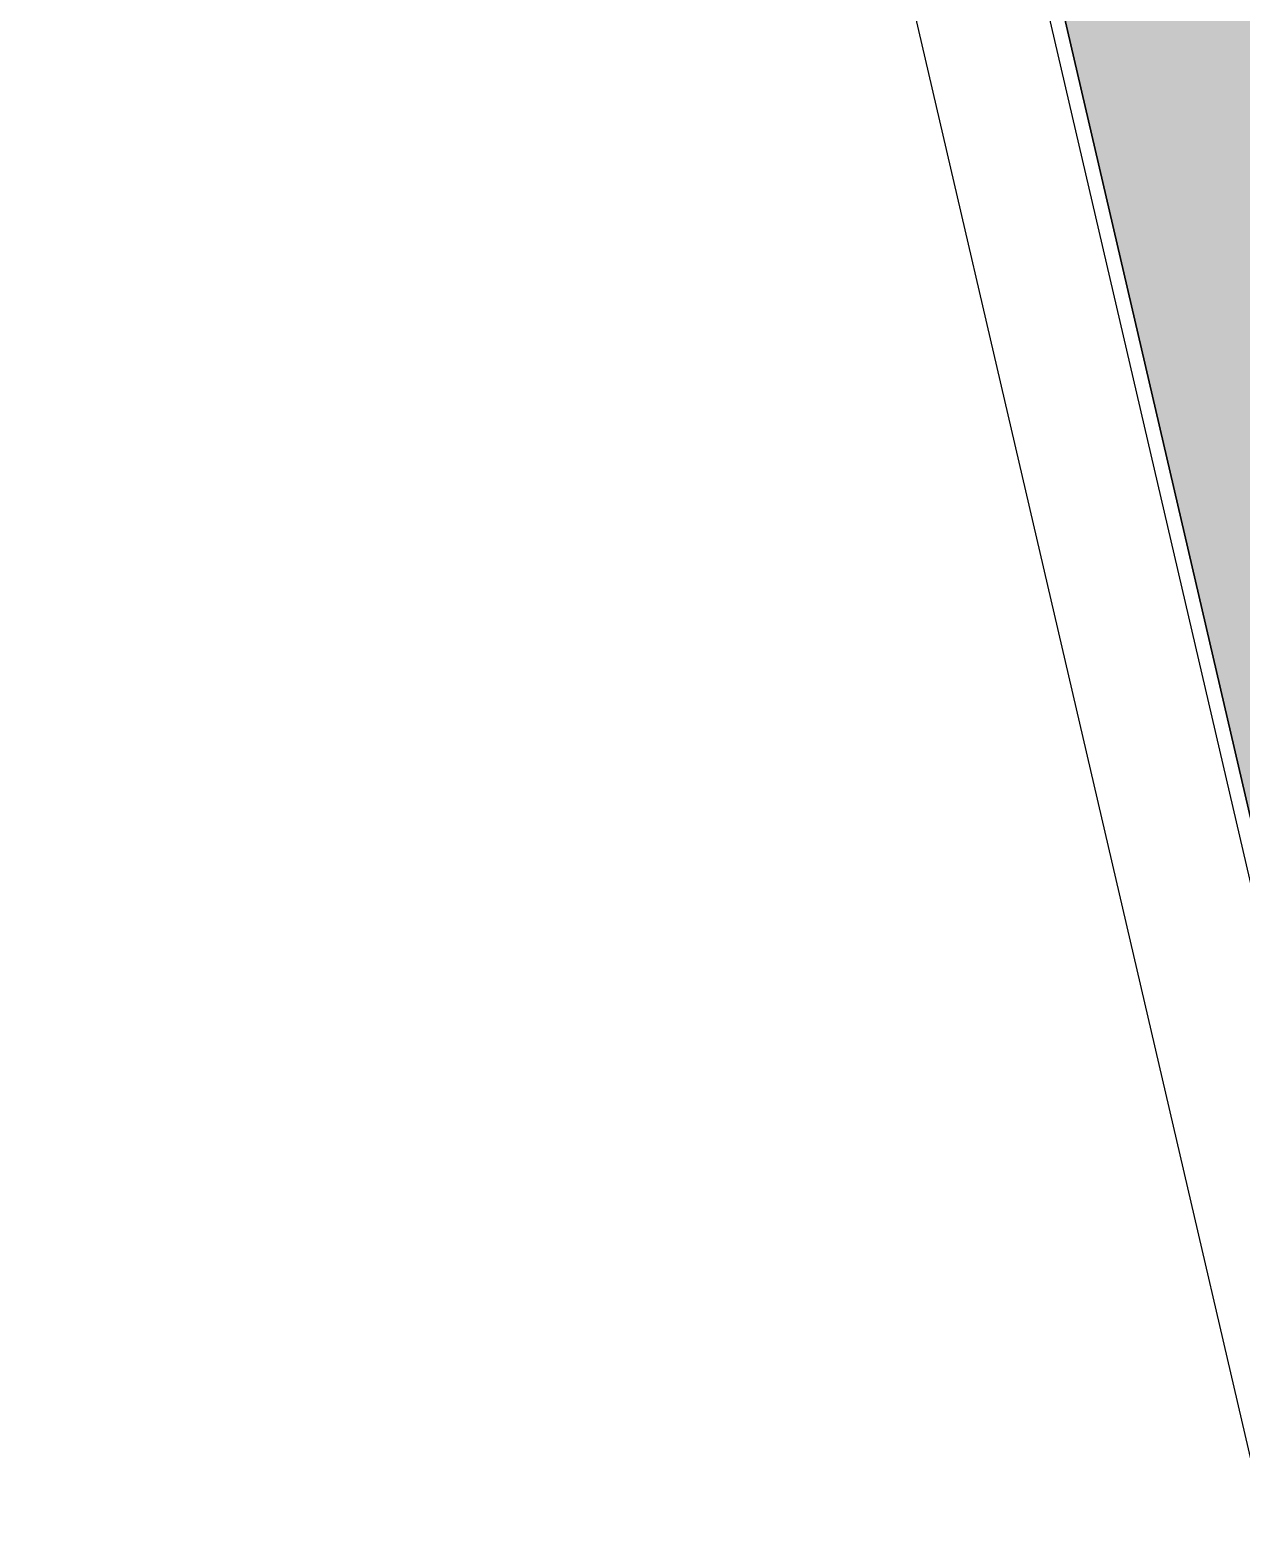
# Model space of a CAD drawing. Header units: inches. Extents: x 69199117 to 69200699, y 27664316 to 27667609.
# Drawn here: x 69199119 to 69199609, y 27665325 to 27665930 of the extents above; entities that cross this region are included whole.
import ezdxf

# ---------------------------------------------------------------- set-up
doc = ezdxf.new("R2010")
doc.units = ezdxf.units.IN
doc.header["$LTSCALE"] = 10
doc.header["$MEASUREMENT"] = 0
for name, color, linetype in [('A-FLOR', 3, 'CONTINUOUS'), ('A-WALL', 5, 'CONTINUOUS'), ('Rooms-Category-Color', 7, 'CONTINUOUS'), ('Rooms-College-Color', 7, 'CONTINUOUS'), ('Rooms-Department-Color', 7, 'CONTINUOUS'), ('Rooms-Division-Color', 7, 'CONTINUOUS')]:
    doc.layers.add(name, color=color, linetype=linetype)

msp = doc.modelspace()

# ---------------------------------------------------------------- hatches: boundary and pattern name
at = {"layer": 'Rooms-Category-Color', "true_color": 0xe3c5e1}
msp.add_hatch(color=254, dxfattribs=at).paths.add_polyline_path([(69199518.56, 27666015.66), (69199741.14, 27666067.34), (69199910.99, 27665335.8), (69199688.41, 27665284.12)])
at = {"layer": 'Rooms-College-Color', "true_color": 0xadadad}
msp.add_hatch(color=253, dxfattribs=at).paths.add_polyline_path([(69199518.56, 27666015.66), (69199741.14, 27666067.34), (69199910.99, 27665335.8), (69199688.41, 27665284.12)])
at = {"layer": 'Rooms-Department-Color', "true_color": 0x80bc67}
msp.add_hatch(color=83, dxfattribs=at).paths.add_polyline_path([(69199518.56, 27666015.66), (69199741.14, 27666067.34), (69199910.99, 27665335.8), (69199688.41, 27665284.12)])
at = {"layer": 'Rooms-Division-Color', "true_color": 0x80bc67}
msp.add_hatch(color=83, dxfattribs=at).paths.add_polyline_path([(69199518.56, 27666015.66), (69199741.14, 27666067.34), (69199910.99, 27665335.8), (69199688.41, 27665284.12)])

# ---------------------------------------------------------------- linework, layer by layer
at = {"layer": 'A-FLOR'}
msp.add_line((69199853.07, 27664316.28), (69199118.93, 27667478.17), dxfattribs=at)
at = {"layer": 'A-WALL'}
for p, q in [((69199170.07, 27667490.05), (69199708.8, 27665169.77)), ((69199175.91, 27667491.4), (69199714.65, 27665171.12)), ((69199714.65, 27665171.12), (69199175.91, 27667491.4))]:
    msp.add_line(p, q, dxfattribs=at)

doc.saveas('drawing.dxf')
